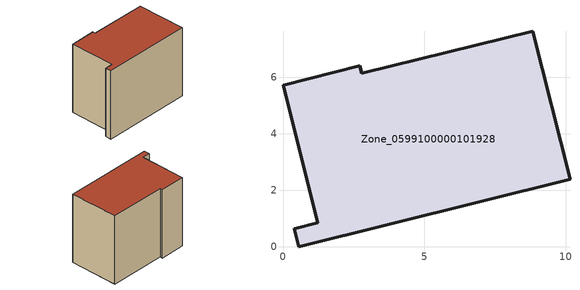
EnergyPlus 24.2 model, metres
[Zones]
Zone_0599100000101928
 floor ground (C_G): 10.16,2.39 0.56,0 0.4,0.64 1.23,0.85 0,5.72 2.72,6.41 2.79,6.14 8.85,7.63 z0
 wall outside (C_F): 2.79,6.14 2.72,6.41 0,5.72 1.23,0.85 0.4,0.64 0.56,0 10.16,2.39 8.85,7.63 2.79,6.14 z0:7.73
 roof outside (C_R): 10.16,2.39 8.85,7.63 2.79,6.14 2.72,6.41 0,5.72 1.23,0.85 0.4,0.64 0.56,0 z7.73
[BUILDING]
Pand.0599100000101928: North Axis=0; Terrain=City; Loads Convergence Tolerance Value=0.04; Temperature Convergence Tolerance Value=0.4; Solar Distribution=FullExterior; Maximum Number of Warmup Days=25; Minimum Number of Warmup Days=1
[Site:Location]
Rotterdam.The.Hague.AP_ZH_NLD Design_Conditions: Latitude=51.96; Longitude=4.45; Time Zone=1; Elevation=-4.5
[SITE:GROUNDTEMPERATURE:BUILDINGSURFACE]
18, 18, 18, 18, 18, 18, 18, 18, 18, 18, 18, 18
[MATERIAL] Thermal Absorptance=0.9; Solar Absorptance=0.7; Visible Absorptance=0.7
Name | Roughness | Thickness | Conductivity | Density | Specific Heat
G.TI.1975-1991 | MediumSmooth | 0.15 | 0.288461 | 540 | 1210
F.TI.1975-1991 | Rough | 0.3 | 0.230769 | 1920 | 840
R.TI.1975-1991 | MediumRough | 0.2 | 0.153846 | 1500 | 1000
[CONSTRUCTION]
C_G: G.TI.1975-1991
C_F: F.TI.1975-1991
C_R: R.TI.1975-1991
[ZONE]
Zone_0599100000101928: Type=1; Multiplier=1; Ceiling Height=Autocalculate; Volume=Autocalculate; Floor Area=autocalculate; Part of Total Floor Area=Yes
[ZONEINFILTRATION:DESIGNFLOWRATE]
Infil_Zone_0599100000101928: Zone or ZoneList or Space or SpaceList=Zone_0599100000101928; Schedule=AlwaysOn; Design Flow Rate Calculation Method=Flow/Area; Flow Rate per Floor Area=0.003; Constant Term Coefficient=1; Temperature Term Coefficient=0; Velocity Term Coefficient=0; Velocity Squared Term Coefficient=0
[HVACTEMPLATE:ZONE:IDEALLOADSAIRSYSTEM]
Zone_0599100000101928: Maximum Heating Supply Air Temperature=50; Minimum Cooling Supply Air Temperature=13; Maximum Heating Supply Air Humidity Ratio=0.0156; Minimum Cooling Supply Air Humidity Ratio=0.0077; Heating Limit=NoLimit; Cooling Limit=NoLimit; Dehumidification Control Type=ConstantSensibleHeatRatio; Cooling Sensible Heat Ratio=0.7; Dehumidification Setpoint=60; Humidification Control Type=None; Humidification Setpoint=30; Outdoor Air Method=None; Outdoor Air Flow Rate per Person=0.00944; Outdoor Air Flow Rate per Zone Floor Area=0; Outdoor Air Flow Rate per Zone=0; Demand Controlled Ventilation Type=None; Outdoor Air Economizer Type=NoEconomizer; Heat Recovery Type=None; Sensible Heat Recovery Effectiveness=0.7; Latent Heat Recovery Effectiveness=0.65
[ZONECONTROL:THERMOSTAT]
ThermostatControl_Zone_0599100000101928: Zone or ZoneList=Zone_0599100000101928; Control Type Schedule=DualSetpointControlType; Control 1=Thermostat_Zone_0599100000101928; Temperature Difference Between Cutout And Setpoint=0
[THERMOSTATSETPOINT:DUALSETPOINT]
Thermostat_Zone_0599100000101928: Heating Setpoint Temperature Schedule=HeatingSetpoint_Zone_0599100000101928; Cooling Setpoint Temperature Schedule=CoolingSetpoint_Zone_0599100000101928
[SCHEDULE:COMPACT]
HeatingSetpoint_Zone_0599100000101928: Through: 12/31, For: AllDays, Until: 24:00, 21
CoolingSetpoint_Zone_0599100000101928: Through: 12/31, For: AllDays, Until: 24:00, 24
DualSetpointControlType: Through: 12/31, For: AllDays, Until: 24:00, 4
AlwaysOn: Through: 12/31, For: AllDays, Until: 24:00, 1
